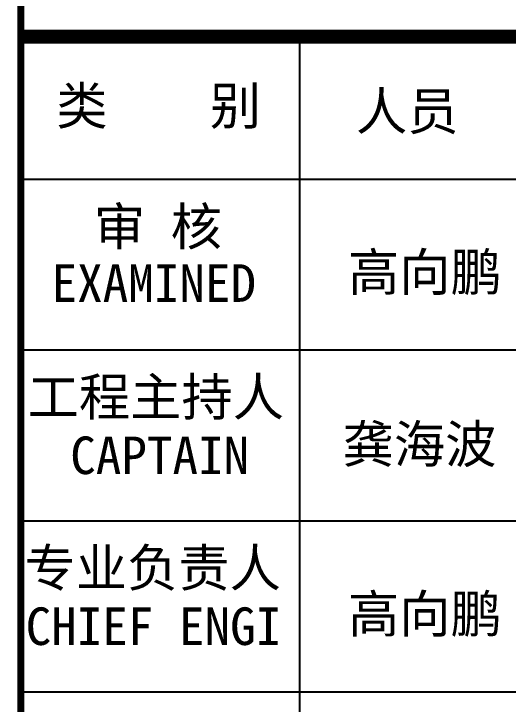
# Model space of a CAD drawing. Extents: x 4150464 to 4450492, y 75142 to 874437.
# Drawn here: x 4327442 to 4332534, y 809932 to 817038 of the extents above; entities that cross this region are included whole.
import ezdxf

# ---------------------------------------------------------------- set-up
doc = ezdxf.new("R2010")
doc.units = 0
doc.header["$LTSCALE"] = 1000
doc.header["$MEASUREMENT"] = 0
doc.layers.add('PUB_TITLE', color=4, linetype='Continuous')
doc.layers.add('图框', color=7, linetype='Continuous')
doc.styles.add('STYLE-黑体', font='simhei.ttf')

msp = doc.modelspace()

# ---------------------------------------------------------------- linework, layer by layer
at = {"layer": 'PUB_TITLE', "const_width": 73.4}
msp.add_lwpolyline([(4327515.6, 830921.9), (4335887.7, 830921.9), (4335887.7, 770921.9), (4327515.6, 770921.9)], close=True, dxfattribs=at)
at = {"layer": '图框', "color": 0}
for p, q in [((4327515.6, 815337), (4335872, 815337)), ((4327515.6, 815337), (4335872, 815337)), ((4327515.6, 813578), (4335872, 813578)), ((4327515.6, 811819.1), (4335872, 811819.1)), ((4327515.6, 810060.1), (4335872, 810060.1))]:
    msp.add_line(p, q, dxfattribs=at)
for const_width in [146.6, 146.6, 146.6, 146.6, 59.4]:
    msp.add_lwpolyline([(4327515.6, 816802.8), (4335872, 816802.8)], dxfattribs=dict(at, const_width=const_width))
for points in [[(4330388.7, 815337), (4330388.7, 816802.8)], [(4330388.7, 806835.4), (4330388.7, 815337)]]:
    msp.add_lwpolyline(points, dxfattribs=at)

# ---------------------------------------------------------------- texts
at = {"layer": '图框', "color": 0, "style": 'STYLE-黑体'}
for s, p in [('类    别 ', (4327879.9, 815897.4)), ('人员', (4330966.4, 815842.4)), ('审 核', (4328266.6, 814654.3)), ('EXAMINED ', (4327831.4, 814073.1)), ('工程主持人', (4327585.7, 812901.2)), ('CAPTAIN', (4328023.5, 812300.2)), ('专业负责人', (4327552.8, 811142.2)), ('CHIEF ENGI', (4327564.2, 810541.2))]:
    msp.add_text(s, height=386.97, dxfattribs=at).set_placement(p)
at = {"layer": '图框', "color": 4, "style": 'STYLE-黑体'}
for s, p in [('高向鹏', (4330884.5, 814185.7)), ('龚海波', (4330828.7, 812415.2)), ('高向鹏', (4330884.5, 810667.8))]:
    msp.add_text(s, height=386.97, dxfattribs=at).set_placement(p)

doc.saveas('drawing.dxf')
